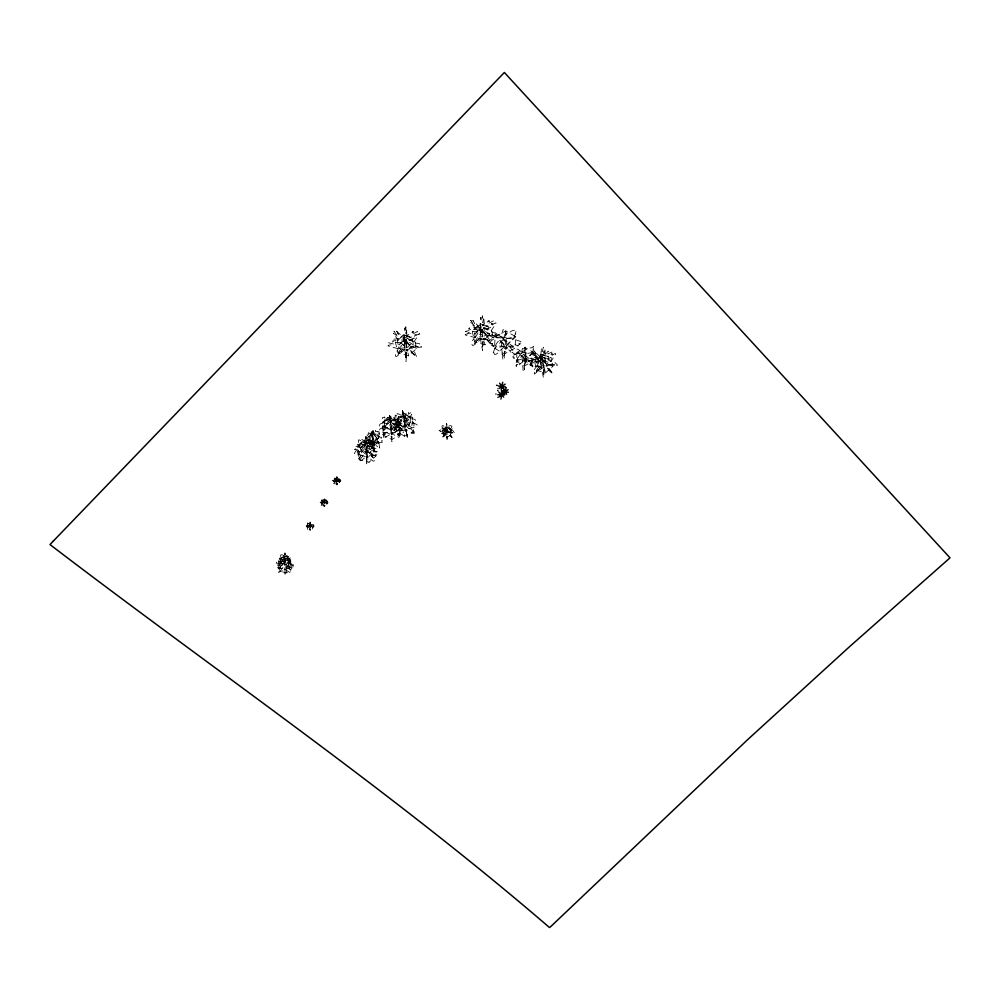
<?xml version="1.0" encoding="UTF-8"?>
<svg xmlns="http://www.w3.org/2000/svg" width="1000" height="1000" viewBox="0 0 1000 1000"><rect width="100%" height="100%" fill="white"/><g stroke="black" fill="none" stroke-linecap="round" stroke-linejoin="round"><path stroke-width="0.75" stroke-dasharray="5 3.75" d="M284.825 560.112L284.913 553.638L284.975 554.513M285.062 573.513L285.038 574.188L285 572.55M310.15 525.588L310.138 521.975L310.188 526.337M324.288 498.688L324.25 501.275M366.45 458.363L366.413 461.975L366.375 458.9M372.425 436.5L372.413 436.625M284.825 560.487L284.875 566.163M447.075 437.7L447.15 436.637L447.088 437.512M310.138 522.337L310.15 523.025M446.575 436.138L447.088 439.462L447.325 436.287M336.975 481.287L336.863 476.613L336.8 479.162L340.875 480.275L340.538 481.538L339.212 481.987A1.988 0.775 0.5 0 1 338.612 482.1M404.812 346.938L404.625 342.863L405.012 351.812M373.525 443.862L372.4 442.525L366.05 442L357.125 444.125L358.775 445.4L354.387 447.3L355.812 448.8L354.288 449.538L357.788 449.637L358.537 450.763L357.362 451.763L357.013 450.588L355.887 450.812L354.412 453.438L363.325 455.637M541.087 354.225L541.038 358.25L543.9 368.325L536.825 366.325L535.4 359.275L541.087 354.225L548.175 356.25L549.575 363.3L546.175 366.312M366.112 436.987C367.713 437.9 364.25 441.188 364.837 441.362C365.462 443.512 368.9 441.175 369 443.9C373.725 443.725 372.088 446.675 370.788 448.188C382.337 448.738 371.788 448.325 369.55 452.887L368.3 454.862M373.2 448.738L373.488 450.375L374.438 447.013M373.225 448.325L373.275 448.45M447.262 429.125L446.662 429.487L449.25 432.463M372.45 431.475C373.438 429.875 371.238 433.738 369.538 433.713C367.975 436.975 367.225 436.712 367.137 434.913C370.312 436.075 366.125 430.988 369.8 433.363C367.962 431.938 370.8 431.8 371.962 432.188M370.012 436.15L372.812 430.487L372.887 432.8M373.038 430.662L372.9 432.8M446.312 432.587L445.875 426.95L449.688 427.962L450.55 431.587L445.887 428.638L447.8 426.838L448.125 429.137L452.925 430.763L454.4 432.863L450.188 433.3M446.413 423.512L446.163 428.75L449.688 427.962M447.463 432.337L447.438 429.888M285.087 572.725L285.075 572.112M367 458.9L366.688 463.837L366.5 458.462M406.425 352.413L406.112 355.975M486.613 337.013L489.775 334.162L488.025 326.138L479.938 323.812L480.788 340.913L482.55 350.513L483.325 341.388M366.062 454.837L365.637 436.737L365.9 438.925L365.975 437.125L368.425 436.637M391.45 436.25L391.287 437.65L391.238 436.213M545.363 363.263C545.662 362.238 540.75 358.338 545.025 362.925C545.375 364 548.85 366.425 547.137 366.062C543.612 365.225 548.587 363.263 550.837 361.175A3.188 1.087 -44.1 0 1 551.562 360.7C552.4 358.575 559.513 350.4 552.938 354.85A5.075 1.713 -44 0 1 551.487 355.863L550.5 356.05L552.837 353.862L550.988 354.312L553.362 351.4L547.775 353.988L549.275 351.375L548.237 351.812L548.212 351.138L546.525 353.088L543.462 353.913L542.6 355.175L543.812 354.938L540.1 357.975L541.05 358.088L540.35 360.575L541.087 365.925L542.587 366.312L539.475 366.525L538.3 365.725L537.188 366.375A3.162 1.013 3.8 0 0 536.362 366.488C533.5 367.375 530.312 363.062 533.062 366.175M503.762 329.862C502.512 328.888 502.962 331.05 501.863 333.537C500.925 340.05 507.212 341.987 508.15 345.05M406.062 357.663L406.037 356.138L406.075 357.475M406.112 352.475L406.062 354.125L405.988 352.4M488.025 326.138L480.175 328.787L480.788 317.312L481.4 320.975L482.425 315.763L482.837 322.75L483.013 321.95A5.775 0.712 -89.4 0 0 483.188 320.175L483.775 317.137L484.425 325.525L483.7 336.2M409.55 428.75C425.363 423.888 411.275 424.462 413.825 421.938C417.275 423.438 415.588 418.812 413.925 419.025C409.562 419.613 412.388 409.438 409.738 423.938L403.35 426.737L404.75 413.612L410.45 417.388L410.138 418.925L409.837 417.075L411.863 414.3L410.688 414.588L411.262 412.425L408.338 414.2L408.875 411.763L407.4 412.4L403.15 416.763L401.425 419.55L401.9 420.675C399.787 423.225 399.9 425.925 401.962 425.337C400.462 428.9 396.05 431.7 401.037 429.462C400.112 431.312 396.262 441.413 403.75 431.812M404.387 436.225L396.55 431.112L397.5 422.113L406.312 418.25L414.15 423.413L413.162 432.388L404.387 436.225L404.6 432.062M404.663 430.675L406.312 418.25M372.688 431.938L372.638 431.287M286.212 570.1L289.637 572.388L290.975 571.275L288.45 568.075L290.938 570.175L288.45 567.013L290.575 567.263L287.362 563.913L290.8 560.3L290.363 561.788L292.762 562.425L289.9 564.138L293.325 564.925L289.862 565L293.312 565.487L292.85 567.025L291.562 568.225L286.225 568.875M406.312 356.662L406.012 361.538L405.262 352.375M390.688 421.213L390.213 415.95L391.037 434.663L398.525 430.138L398.162 421.875L390.3 418.113L382.788 422.663L383.188 430.95L389.738 434.05M407.2 347.475C410.3 344.513 408.975 345.662 413.15 342.4A3.588 0.975 -45.5 0 1 413.913 341.85L419.625 333.575L416.362 335.35A5.725 1.538 -45.4 0 1 414.825 336.5L413.913 336.95L416.463 334.312L414.712 335.062L417.45 331.525L411.775 334.55L413.688 331.625L412.638 332.15L412.75 331.4L410.812 333.6L407.05 335.325L406.613 347.238M366.388 438.438L366.325 439.188L365.9 437.2M372.725 441.625C369.837 420.275 378.025 443.3 378.925 443.6M406.025 355L406.037 354.2L406.012 355.087M543.475 374.425C543.8 369.925 543.6 376.15 543.5 374.212M544.4 369.963L543.45 377.938L541.175 365.85L544.087 366.112M284.913 553.875L284.988 555.037L285 552.875L285.125 567.638M404.625 339.5L403.913 339.175L404.513 338.312L408.025 335.45L406.85 336.062L406.575 328.113L406.062 333.688L405.838 326.75L405.225 331.812L405.087 328.038L404.95 328.787M402.975 427.413L395.55 420.7L396.475 419.312L390.15 416.45L390.363 420.962L389.725 415.4L389.8 417.938L389.525 416.188M446.213 430.35L446.662 432.5M408.812 347.938L421.637 347.088L419.3 345.138L420.163 344.7L419.6 343.738L414.988 342.95L415.525 341.637L409.15 340.438L408.413 338.438L406.238 339.588L397.188 340.45L399.2 348.475L407.425 350.763M543.75 369.963L543.55 372.175M445.387 428.263L446.575 428.375L442.938 429.562L443.812 433.2L447.612 434.2M482.825 341.15L482.475 344.175L482.562 341.312M505.262 344.888C506.1 334.288 505.525 327.175 503.775 329.762M405.4 414.55L403.625 431.075L396.438 426.362L397.3 418.1L405.4 414.55L412.587 419.288L411.688 427.55L409 428.725M403.35 426.737L397.638 423L398.325 416.425L404.75 413.612M543.763 368.65L543.513 372.25M307.475 529.45L307.45 528.025M501.125 398.762L500.887 399.45L500.812 398.775M480.562 330.538L480.725 331.35L480.562 330.688M540.8 361.275L541.138 364.875M373.562 443.625C373.212 440.788 368.275 438.812 368.113 436.575M336.225 483.675L337.738 477.6L340.238 479.7L337.062 481.962L337.738 477.6L334.475 478.525L333.725 481.562L335.387 482.962M484.25 336.125L490.337 331.362A3.588 1.087 -44.7 0 1 491.125 330.812C492.212 328.5 500.3 319.137 493.075 324.4A5.713 1.7 -44.6 0 1 491.488 325.562L490.513 326.025L493.05 323.387L491.163 324.15L493.812 320.65L487.8 323.713L489.588 320.825L488.462 321.35L488.512 320.613L486.587 322.8L482.725 324.412L482.438 325.275L483.625 324.925L479.525 328.387L480.4 328.438L481 327.812L474.2 327.25L482.95 336.112M323.663 505.238L324.3 498.725M322.863 502.488C327.9 495.688 328.738 505.225 321.9 500.163L324.462 503.6L325.15 499.237L321.9 500.163L321.163 503.175L322.837 504.55M309.55 528.888L310.988 522.962L313.488 525L312.488 528.975M312.675 527.3C312.863 528.987 310.113 522.337 307.762 523.888L310.287 527.337L310.988 522.962L307.762 523.888L307.038 526.85L309.2 527.175M480.562 336.087L480.275 332.075M378.125 438.387C381.425 435.625 376.225 432.938 372.625 431.962M543.763 367L534.3 374.1L534.712 371.2L533.837 371.275L533.688 370.275L536.275 366.975L535.025 366.5L536.512 363.888L538.688 361.6L537.938 359.712L541.237 358.137L534.325 350.975L536.25 353.85L532.863 351.15L536.788 356.087L536.1 356.2L537.863 356.35L536.75 357.025L537.737 357.287L531.013 357.688L531.525 358.175L530.538 358.512L533.5 359.425L530.662 359.663L532.15 360.15L527.987 361.238L531.862 361.85L530.175 362.287L525.2 356.375L525.588 348.45L525.075 346.975L524.888 349.062L524.113 346.138L522.25 348.888L521.725 353.125L523.112 370.487L524.15 366.675L524.375 369.787L525.175 360.838L525.8 362.4L525.9 360.737C527.2 354.338 514.975 346.688 516.938 349.738C515.812 349.188 518.337 352.975 523.263 357.875C528.162 362.2 528.5 367.25 530.938 363.225A5.05 1.587 3.6 0 0 532.638 363.038L533.5 362.738L530.175 362.287L532.038 364.775L530.05 364.925L532.038 366.875L530.112 364.45L532.688 366.887L531.912 365.8L532.987 366.188M502.175 354.212L502.925 359.538L504.1 354.688L504.363 358.575L504.913 351.2M504.525 346.213L492.663 345.85L489.825 343.913L492.638 343.7L489.65 343.212L490.225 342.9L489.175 341.875L490.763 343.413M372.388 454.787C376.037 457.137 367.088 450 370.2 451.075C370.375 449.425 370.4 448.438 367.987 446.087C368.988 443.875 357.175 434.925 360.875 440.788C357.4 438.338 358.625 441.25 358.387 442.4C361.163 444.275 361.175 447.238 358.988 444.1C356.737 446.6 363.862 452.137 366.25 455.175M402.1 428.575C401.662 428.137 392.55 428.025 401.012 425.3C389.312 426.525 401.8 420.988 393.263 420.887C394.038 418.45 389.237 419.85 387.137 419.637C383.05 420.125 381.362 421.65 382.413 423.363C378.013 423.738 380.262 426.188 379.538 427.35C383.525 426.45 383.263 429.438 380.363 428.55C376.863 432.15 384.7 432.525 388.075 432.575M390.15 416.45L384.2 420.062L384.5 426.637L390.75 429.6L396.688 426C394.725 415.087 397.925 419.775 398.525 422.225C404.012 423.325 392.163 423.587 395.438 424.575C403.575 425.538 387.975 427.188 396.575 430.15C393.338 428.875 404.888 440.312 396.025 432.812C403.225 439.375 396.838 437.575 393.638 434.4M505.112 351.225L504.412 353.925L494.487 348.212L495.125 336.688L505.763 330.913L515.7 336.7L514.987 348.2L504.412 353.925L504.125 348.013M482.5 338C477.2 341.425 470.5 350.95 472.175 340.988C476.062 336.75 476.112 328.862 482.562 328.05C484.487 328.237 487.825 330.812 491.763 330.875C489.812 332.388 499.3 333.975 494.562 332.512C493.7 333.612 497.863 338.175 504.938 346.15M446.25 434.237C443.162 438.375 440.325 437.587 443.537 433.488C442.587 430.875 448.387 428.963 444.812 427.088C441.95 423.15 439.812 428.5 445.325 428.288M372.788 443.7L372.65 441.3M445.363 434.212L444.125 435.288L445.375 434.325M404.95 349.4C400.412 352.25 393.975 361.712 395.637 352.775C398.425 349.513 397.812 348.812 399.412 345.788C401.587 339.812 405.975 342.038 403.462 334.712L397.188 340.45M536.825 366.325L541.038 358.25L548.175 356.25M443.45 436.075L444.225 435.487L443.363 436.15M443.812 433.2C446.625 425.863 447.512 428.738 448.55 431.413M408.088 426.55L412.75 417.5L409.938 416.238L402.9 416.388L399.938 417.312L400.538 418.663L397.537 419.613L398.1 420.913L397.975 419.075L395.112 417.125L396.3 417.013L395 415.163L398.325 415.887L396.962 413.775L398.55 413.9L404.012 416.613L406.587 418.675L406.562 419.888C412.15 423.725 405.637 424.913 412.413 428.013C406.725 426.912 414.025 431.062 414.162 431.912M374.775 445.225L379.312 441.075L372.413 433.05L368.713 443.738L373.65 442.738L377.8 435.412L372.413 433.05L367.175 438.075L368.713 443.738L373.263 444.85M483.45 339.862L475.387 337.562L480.525 328.475L482.337 335.65M398.113 354.062L399.738 352.738L398.075 354.387M448.25 432.5L448.537 432.537M399.2 348.475C412.625 333.2 398.55 339.35 393.55 339.188C391.375 340.1 395.037 339.55 395.538 340.763C389.412 340.7 395.975 341.337 391.725 342.137C382.6 342.713 396.725 343.725 393.537 344.637A5.737 1.762 1.9 0 1 391.525 344.837C381.8 345.575 394.825 347.375 396.737 348.413A3.6 1.113 2 0 1 397.725 348.288C402.5 347.663 401.7 348.425 405.163 347.65M536.425 370.288L542.475 361.188L551.062 357.312L552.85 366.4L545.538 372.863L536.425 370.288L534.587 361.225L541.912 354.712L551.062 357.312M443.375 435.45L446.75 430.513L450.938 428.713L452.05 433.375L448.275 436.737L443.375 435.45L442.25 430.788L446.037 427.413L450.938 428.713M404.55 339.575L404.913 328L404.862 328.738M474.625 341.887L481.7 331.75L490.925 327.175L493.162 337.512L485.025 344.837L474.625 341.887L472.325 331.562L480.487 324.175L490.925 327.175M380.037 442.575L382.388 442.25L381.475 440.85L382.837 440.188L382.238 438.975L380.825 438.812L381.712 437.55L378.65 436.737L380.538 436.625L379.35 435.938L379.688 433.025L378.65 433.762L379.25 431.8L377.013 432.938L378.363 431.575L375.45 431.575L375.65 430.425L372.738 431.512M398.038 352.875L405.475 342.65L414.175 338.137L416.7 348.475L408.638 355.812L398.038 352.875L395.45 342.537L403.537 335.138L414.175 338.137M307.55 527.7C308.512 524.938 315.35 520.9 311.588 526.213M334.938 481.5L333.7 483.7L334.95 483.762M359.762 459.988L366.4 451.45L373.562 447.375L375.938 456L369.05 462.275L359.762 459.988L357.325 451.375L364.237 445.05L373.562 447.375M286.175 567.825L290.487 561.85L288.663 562.087L286.887 559.812C287.387 557.238 279.688 552.087 280.663 556.287C277.3 554.513 279.1 562.638 285.188 558.763L290.238 561.312L286.6 564.612L281.525 563.475L285.188 558.763L288.812 556.862L291.175 564.4L286.588 568.55L284.812 561.1M280.212 567.125L284.825 561.188L289.387 558.812L282.987 557.375L278.4 561.538L280.212 567.125L282.762 567.688M279.9 571.337L284.925 564.875L289.875 562.3L291.812 568.375L286.837 572.875L279.9 571.337L277.925 565.275L282.925 560.737L289.875 562.3M360.988 450.688L359.212 444.387L365.825 444.475L372.775 447.788L367.75 452.362L360.988 450.688L365.825 444.475L371.037 441.488L372.425 446.525M365.288 456.475L359.6 455.062L365.7 447.25L372.275 443.488L374.462 451.413L369.188 456.213M391.712 431.1L390.775 418.775L392.188 417.062L392.475 418.825L394.525 417L393.525 422L397.738 418.438L395.337 422.875L398.725 420.712L395.55 424.012L398.988 421.812L397.775 425.863L393.288 431.337M497.463 397.062L497.488 397.788M335.138 481.325L339.525 477.975L337.95 481.325M497.537 388.562L497.562 389.075M504.113 347.025C500.863 348.837 497.362 355.262 494.475 354.412C492.375 353.013 499.012 350.55 493.188 352.825C495.375 347.8 494.288 346.512 497.55 342.113C506.037 333.913 497.062 337.7 494.05 338.812C492.925 339.312 488.787 342.788 490.588 343.25M447.262 429.15L446.25 428.65L447.275 432.837M372.837 443.3L367.95 448.125L368.312 446.512L366.812 447.3L368.312 441.938L370.012 440.163L370.637 441.175L369.25 445.175L373.65 441.9L371.05 446.225L372.55 445.475M506.475 345.1C509.35 342.05 512.812 340.1 515.05 336.287C508.675 340.337 517.837 333.062 515.175 333.738C517.587 327.875 516.95 330.387 512.463 330.538L506.388 334.237L507.188 333L506.262 333.288L501.287 337.025L495.175 332.262L496.512 333.775L495.712 334.188L498.338 336.1L494.888 336.575L503.688 339.137L514.987 348.2L509.338 346.625M282.4 570.7L278.6 572.388L280.912 568L280.625 567.3L278.825 568.85L281.45 561.062L287.05 555.237L287.013 556.838L288.55 555.675L287.3 559.85L290.425 557.612L288.363 560.988L290.775 559.812L288.663 562.087L290.05 558.763L287.85 558.562L287.875 556.962L283.6 556.8L278.738 558.562L280.487 561.1L280.15 559L283.738 555.725L288.812 556.862M401.975 341.85L399.3 344.375L400.125 345M378.025 438.413L374.2 442.163L374.038 443.638M322.6 502.875L321.15 505.275L322.5 505.3M477.762 331.012L474.988 333.55L475.988 334.15M359.212 444.387L364.237 439.787L371.037 441.488M359.6 455.062L357.375 447.15L363.713 441.337L372.275 443.488M408.462 349.812L413.675 345.062L411.712 337.025L403.462 334.712M383.188 430.95L390.35 424.45L398.162 421.875M383.338 435.45L391.15 428.363L399.663 425.575L400.037 434.575L391.9 439.487L383.338 435.45L382.9 426.438L391.087 421.488L399.663 425.575M444.975 429.85L444.15 431.4M475.387 337.562L473.6 329.538L479.938 323.812M384.5 426.637L390.2 421.488L396.4 419.438M538.6 360.337L536.1 362.587L537.125 363.175M442.938 429.562L445.875 426.95M502.163 354.45L501.287 337.025L507.837 337.575L509.025 338L507.9 338.35L512.925 338.862L521.4 341.788L519.975 342.612L521.213 342.938L518.737 343.713L520.062 344.338L515 344.8L518.513 345.737L508.587 346.3M517.775 357.875L515.4 365.037L517.413 364.325L515.775 365.962L516.6 365.8L516.525 366.962L524.75 360.25L525.1 361.45L526.825 361.463L525.85 359.475L532.962 352.362L530.825 353.175L533.775 349.862L532.975 349.65L534.288 346.425L533.112 347.463L533.45 346.413L531.788 347.762L528.975 348.013L522.413 351.737L517.788 357.887M448.938 432.45C450.913 430.637 454.975 426.138 451.95 427.4A2.662 0.875 -45.8 0 1 451.213 427.912C453.775 425.15 448.738 424.95 447.6 427.188C447.212 422.962 447.075 426.225 446.425 423.587M372.575 446.125L371.238 447.325L372.575 446.775M307.038 526.85L310.238 524.525L313.488 525L310.287 527.337M324.462 503.6L327.65 501.312L325.15 499.237L324.363 502.587M321.163 503.175L324.35 500.887L327.65 501.312L326.912 504.312L324.338 500.838L320.075 502.3L322.4 503.587M396.55 431.112L404.95 425.125L414.15 423.413M397.638 423L403.762 418.65L410.45 417.388M396.438 426.362L404.15 420.875L412.587 419.288M333.725 481.562L336.9 479.312L340.238 479.7L339.487 482.738L336.9 479.312L334.475 478.525L337.062 481.962M389.25 434.938L383.075 438.825L383.862 435.062L384.6 434.05L384.925 435.037L385.637 433.188L384.963 433.387L385.05 432.512L382.688 434.85L383.663 432.675L382.575 432.45L385.387 427.425L384.175 427.238L390.925 418.275L390.838 422.463L390.85 421.3M364.375 458.013C360.462 462 355.438 462.488 359.825 456.763C360.337 458.988 360.988 454.637 359.787 455.412C356.587 459.275 359.787 455.125 357.938 454.9C360.9 450.05 359.975 446.812 365.863 441.6C367.663 439.575 366.125 448.6 366.413 438.688M396.65 331.163L405.138 339.188L404.625 342.887M332.638 480.688L336.8 479.125L336.812 481.3M369.975 436.337L368.625 439.625L370.075 438.925L368.312 441.938L368.35 440.062L366.662 441.238L367.025 454.888M543.125 360.387C542.325 358.713 542.15 357.2 536.737 357.638C527.238 347.4 544.35 360.525 531.325 354.2C527.5 354.137 525.25 351.562 521.5 352.738C514.65 352.713 514.888 357.825 508.812 349.725M411.712 337.025L404.7 339.4L405.988 340.763L405.625 340.188L406.725 340.05L405.962 340.4L414.625 352.137L416.887 357.388L408.8 350.163M373.65 442.738L379.312 441.075L377.8 435.412L371.725 433.913L367.175 438.075L373.65 442.738L371.725 433.913L372.413 433.05L374.475 443.7M449.538 429.35L449.75 428.713L448.025 428.688M312.425 527.337C315.4 527.062 313.938 524.288 311.613 524.788M547.337 359.288L547.525 358.237L544.2 358.212L545.65 359.312L551.25 360.325L550.825 361.438L554.225 361.737L557.612 365.225L547.413 365.712L553.088 374.275L547.487 368.787M326.613 503.625C332.612 502.137 316.625 496.637 323.038 502.388M403.875 430.188C401.775 430.9 390.575 429.975 396.45 427.65C403.038 425.438 391.863 428.438 395.213 426.85C394.812 425.438 393.725 424.762 392.375 423.15C393.3 420.962 381.062 412.725 384.938 417.962C381.525 416.188 383.013 418.237 382.075 419.212C384.725 420.312 385.863 425.225 383.475 421.213C380.412 422.725 386.9 427.788 389.038 430.112M487.463 329.762L487.825 328.65L484.062 328.612M411.637 340.6L412.188 339.462L408.475 339.375M497.312 385.062L496.163 385.087L497.612 385.775M401.95 428.6C403.725 431.987 396.138 431.75 393.587 432.675M412.075 346.4C416.775 346.1 410.188 346.625 411.925 346.388M535.4 359.275L541.038 358.25L549.575 363.3M450.025 432.525L450.988 432.587L450 432.638M373.45 449.825L373.4 450.8L377.775 451.6L373.075 451.688L377.863 452.25L377.475 454L375.85 455.412L371.85 455.05L368.812 456.025M496.225 393.8L495.475 394L496.188 394.363M473.6 329.538L480.75 328.625L472.762 320.375L474.738 323.512L470.562 320.3L474.862 325.788L474.2 325.312A5.763 0.7 48 0 1 472.912 324.1L470.487 322.212L474.988 327.638L469.162 328L469.688 328.512L468.5 328.862L471.75 329.837L465.25 331.55L469.55 332.413L467.65 333.088L471.275 333.363L470.25 333.663A5.688 1.7 2.9 0 1 468.3 333.862C459.425 334.725 471.7 336.337 474.012 337.35A3.575 1.075 3 0 1 474.963 337.225C479.888 336.6 478.65 337.388 482.488 336.6M442.25 430.788L446.75 430.513L452.05 433.375M277.925 565.275L284.925 564.875L291.812 568.375M278.4 561.538L284.825 561.188L291.175 564.4M534.587 361.225L542.475 361.188L552.85 366.4M379.762 442.45C378.4 444.175 374.862 441.438 374.125 443.862M452.488 432.638L451.525 432.75L452.612 432.625M357.325 451.375L366.4 451.45L375.938 456M395.45 342.537L405.475 342.65L416.7 348.475M357.375 447.15L365.7 447.25L374.462 451.413M472.325 331.562L481.7 331.75L493.162 337.512M537.825 358.975C533.862 352.55 539.038 360.275 533.1 358.713C540.413 361.688 524.062 357.863 525.288 361.962C524.163 356.8 514.7 362.312 513.3 358.35C517.5 357.7 509.975 358.038 514.075 355.712C506.962 346.15 520.975 361.2 512.587 350.487M486.312 336.95L488.338 338.038L493.387 346.375L486.163 339.275M308.663 527.388C307.225 527.425 305.25 526.312 306.7 525.237L311.425 524.763M334.988 481.95L332.638 480.7M382.9 426.438L391.15 428.363L400.037 434.575M382.788 422.663L390.35 424.45L398.525 430.138M384.2 420.062L390.2 421.488L396.688 426M282.2 568.575C268.8 567.513 283.95 563.2 276.238 563.188C276.488 561.725 278.663 559.65 279.3 559.712C277.188 561.413 281.175 564.938 282.962 566.888M446.188 433.188C445.325 434.375 436.475 432.85 440.4 431.8A2.662 0.963 2.3 0 0 441.312 431.675L439.025 430.513L442.125 429.5L440.962 428.462L442.8 428.312L446.512 432.537M397.5 422.113L404.95 425.125L413.162 432.388M397.3 418.1L404.15 420.875L411.688 427.55M398.325 416.425L403.762 418.65L409.738 423.938M378.988 443.488L379.725 448L377.812 446.8M488.612 340.962C483.062 335.387 490.675 343.225 488.638 340.85M414.038 431.85C415.812 436.15 409.688 431.062 408.85 431.613M410.538 350.725C416.325 356.037 407.362 347.262 410.7 350.85M489.775 334.162L480.462 328.625C484.312 332.013 486.925 340.213 495.163 336.688L506.5 345.838L515.7 336.7L503.688 339.137L494.487 348.212L506.5 345.838L505.763 330.913L503.688 339.137L504.05 346.525M413.675 345.062L404.7 339.25L406.75 347.938M544.237 358.275L544.125 357.362L542.388 358.375L540.575 357.7L541.462 348.25L542.175 351.6L543.413 347.137L543.875 353.387L544.087 352.713A5.112 0.838 -89.2 0 0 544.312 351.163L545 348.562L545.337 366.375M498.738 391.175L497.362 390.2L498.1 391.25M547.575 368.075L549.462 370.062L547.525 368.263M376.25 445.588L377.812 446.812M372.3 455L371.025 454.312L374.387 458.925L371.125 455.863L374.462 459.575L374.263 460.962L373.175 461.2L368.775 457.75M409.575 345.112L407.238 341.9M451.025 436.375L450.188 435.513L450.838 436.2M550.763 371.65L549.412 370.312L551.125 372.113M485.312 334.275L482.887 331.087M449.938 435.688L451.225 436.962M451.238 436.85L452.15 437.537L450.05 433.9M414.237 354.412L412.562 352.887L414.188 354.562M338.575 481.138L334.125 477.625L336.087 481.213M311.438 525.688L307.362 522.962L308.863 526.138M508.85 345.788L512.537 350.387M537.863 359.087L544.587 366.125M374.775 443.75L374.025 443.113L374.025 444.075M326.788 503.675L326.2 502.912M338.75 481.362L339.475 482.438M396.625 331.175L398.55 334.363L393.888 331.2L398.062 336.737L397.325 336.275A5.812 0.95 47.4 0 1 395.938 335.062L393.25 333.212L398.075 339.975L406.025 347.463M542.438 360.087L541.788 359.375L542.438 360.012M282.925 560.737L284.925 564.875L286.837 572.875M282.987 557.375L284.825 561.188M283.738 555.725L286.6 564.612M364.237 445.05L369.05 462.275M364.237 439.787L367.75 452.362M363.713 441.337L367.438 454.338M280.087 559.038L281.525 563.475M543.625 365.562L541.912 354.712M544.012 367.025L545.538 372.863M403.537 335.138L406.525 347.038M482.8 336.112L480.487 324.175M484.275 341.925L485.025 344.837M373.413 449.637L373.6 447.537M447.362 433L446.037 427.413M407.938 352.887L408.638 355.812M402.925 412.475L403.05 413.237L402.65 411.037M405.363 426.488L405.15 425.35M405.037 424.175L403.275 414.438M405.163 425.487L405.475 427.113M403.525 415.675L403.387 415.025L405.363 426M406.4 432.225L407.262 437.075M402.75 411.65L402.587 410.637L402.837 412.238M402.55 410.637L402.675 411.438M403.8 417.388L403.488 415.55M407.325 437.262L406.763 434.263M405.3 426.213L404.875 423.925M402.625 410.838L402.887 412.463M402.812 412.025L403.612 416.85M406.95 435.163L406.525 432.6M402.825 412.275L402.95 413M402.975 412.725L403.15 414.237M389.55 416.163L390.6 431.425M373.7 443.488C373.725 437.612 373.75 432.062 373.062 430.662M391.375 436.912L391.9 441.7L391.887 436.225M366.012 437.113L366.163 436.925M391.163 436.012L391.2 436.675M391.337 431.138L391.087 421.488M391.712 436.712L391.9 439.487M390.688 418.825L390.637 418.038L390.675 420.725M390.825 420.725L390.775 419.4M373.088 447.388L373.188 448.587M285.087 571.962L285.062 571.038M324.25 501.388L324.263 502.488M390.3 418.113L390.35 424.45M482.55 346.912L482.713 344.412L482.55 346.912M404.913 341.637L404.862 340.887L404.913 341.637M402.675 349.45L400.5 351.8L402.675 349.45M478.338 339.263C481.45 337.025 475.213 342.725 478.338 339.263M551.438 364.212L552.362 364.275L551.487 364.188M550.625 364.55L548.237 364.425L550.625 364.55M541.4 360.213L541.325 359.55L541.4 360.213M517 352.337L516.425 361.475L524.3 366.012L532.737 361.45L533.362 352.325L525.487 347.75L517 352.337L526.125 359.663L532.737 361.45L523.663 354.175L517 352.337M480.225 329.875L479.438 330.8L480.225 329.875M537.987 369.762L538.663 369.4L537.987 369.762M536.275 371.85L538.263 370.213L536.275 371.85M476.275 341.25L477.013 340.825L476.275 341.25M474.325 343.587L476.525 341.712L474.325 343.587M491.45 334.988L492.5 335.075L491.45 334.988M404.363 340.7L403.575 341.637L404.363 340.7M490.487 335.35L487.8 335.2L490.487 335.35M399.575 352.25L400.275 351.825L399.575 352.25M540.425 367.587L538.825 369.387L540.425 367.587M540.2 360.062L540.9 359.387L540.175 360.025M525.487 347.75L523.663 354.175L524.3 366.012L526.125 359.663L525.487 347.75M414.825 345.962L415.887 346.037L414.9 345.938M554.712 364.925L552.1 364.938L554.712 364.925M495.075 335.775L492.1 335.775L495.075 335.775M375.913 433.413L375.962 433.375M418.387 346.763L415.375 346.763L418.387 346.763M533.362 352.325L526.125 359.663L516.425 361.475L523.663 354.175L533.362 352.325M482.612 329.35L481.475 329.387L482.612 329.35M406.2 341.475L405.4 340.688L406.2 341.475M482 330.637L481.238 329.888L481.975 330.662"/><path stroke-width="1.5" d="M337.075 484.525L337.075 483.775M367.1 457.262L367.1 456.112M373.988 444.913L373.975 445.65M501.55 391.163L501.188 398.162M407.075 350.65L407.1 349.637M484.475 339.55L484.513 338.537M506.1 347.088L505.9 348.762M502.688 382.3L501.213 389.738M506.225 387.575L503.925 394.637M406.475 429.888L405.8 430.85M508.125 389.712L501.788 393.15M508.288 392.337L501.562 390.538M504.087 392.212L498.7 397.137M392.3 433.025L391.5 433.775M504.837 394.75L497.775 394.7M406.788 350.538L407.55 349.825M484.188 339.438L484.963 338.725M373.638 445.675L374.275 445M367.525 456.325L366.688 457.025M505.337 348.638L506.7 347.125M505.163 384.137L498.888 388.512M406.7 430.238L405.562 430.487M391.5 433L392.337 433.8M366.688 456.275L367.512 457.1M392.488 433.4L391.312 433.4M285.338 569.487L284.462 569.438M309.55 529.388L310.363 529.388M323.762 505.6L324.575 505.6M336.4 483.9L337.212 483.9M367.7 456.712L366.512 456.65M373.5 445.35L374.387 445.275M406.438 350.25L407.5 350.262M483.85 339.15L484.888 339.162M505.1 347.987L506.95 347.8M505.475 386.938L498.338 385.95M406.625 430.712L405.662 430.025M373.65 445.037L374.263 445.538M406.637 349.825L407.362 350.55M498.963 392.287L503.7 397.088M484.062 338.725L484.762 339.45M505.412 347.337L506.625 348.488M503.825 389.125L499.562 383.237M503.35 388.45L506.562 394.325M406.037 429.8L406.238 430.938M391.875 432.875L391.912 433.913M284.9 569.875L284.887 569.05M310.225 529.263L310.238 530M324.438 505.475L324.45 506.213M53.362 541.038L50 544.562C216.412 671.775 389.675 790.05 548.663 926.825L549.612 927.525L551.175 926.175L747.7 739.6L849.5 646.725L950 557.85L504.363 72.475L53.362 541.038"/></g></svg>
